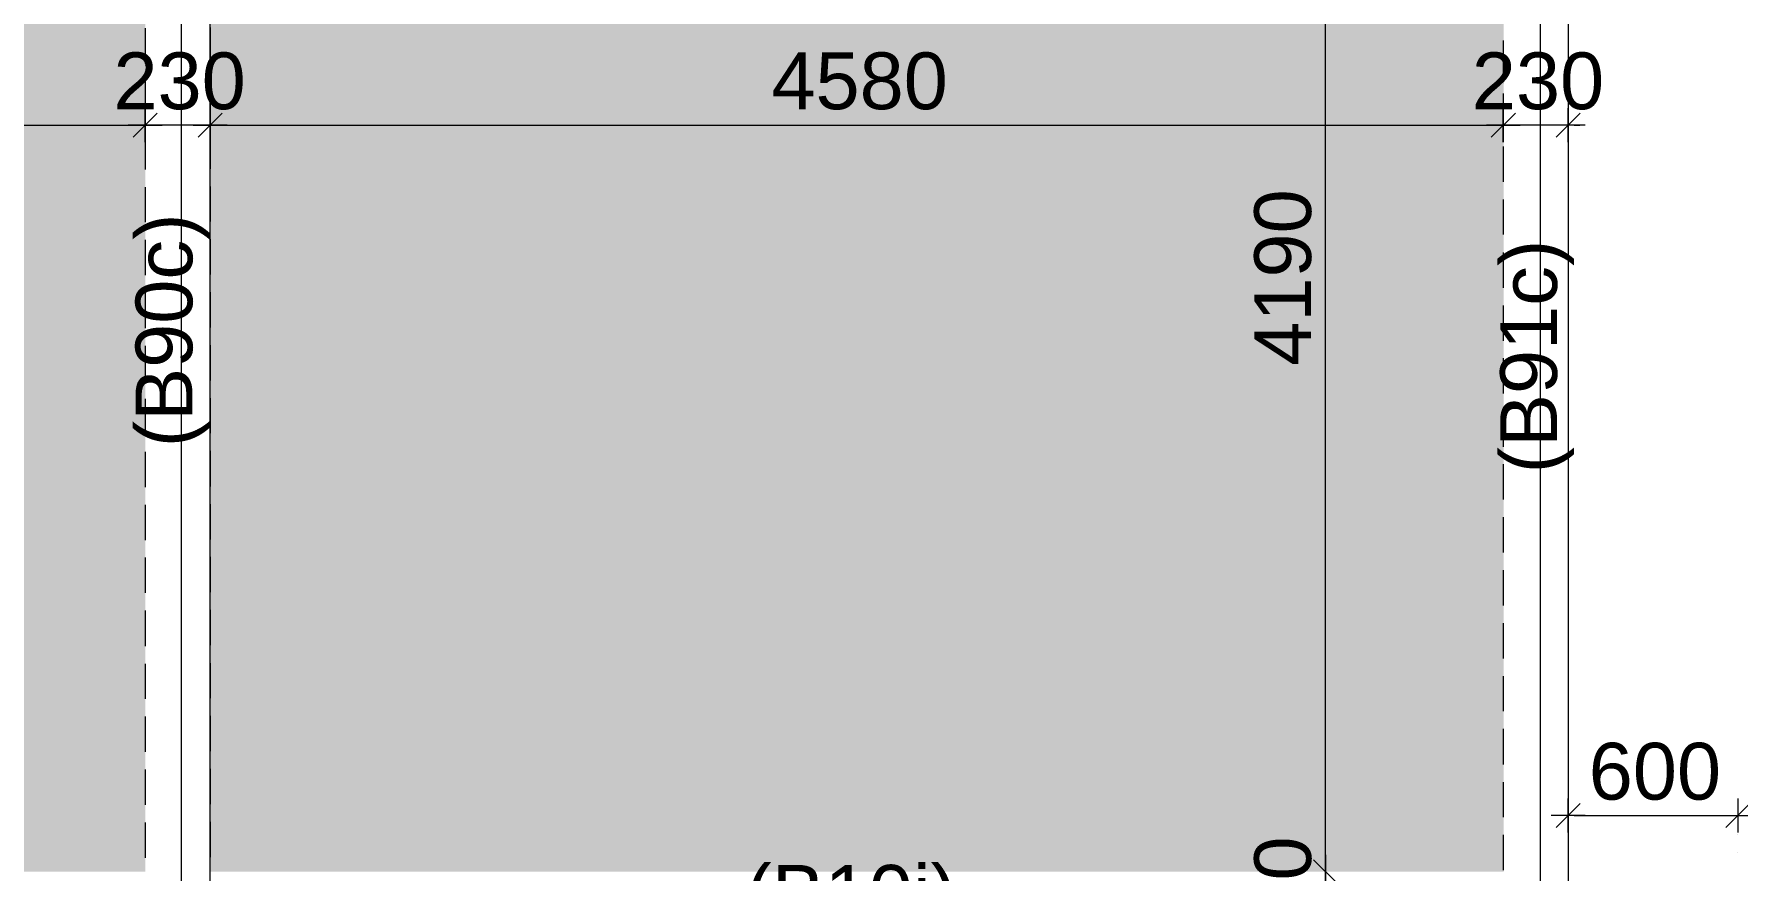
# Model space of a CAD drawing. Header units: millimetres. Extents: x -1303 to 98744, y -1303 to 90097.
# Drawn here: x 69191 to 75224, y 25190 to 28153 of the extents above; entities that cross this region are included whole.
import ezdxf

# ---------------------------------------------------------------- set-up
doc = ezdxf.new("R2010")
doc.units = ezdxf.units.MM
doc.layers.add('PDF_Geometry', color=7, linetype='Continuous')
doc.layers.add('PDF_Text', color=7, linetype='Continuous')
doc.layers.add('PDF_Solid Fills', color=192, linetype='Continuous', true_color=0xc2c0c0c0)
doc.styles.add('PDF ArialMT', font='arial.ttf')

msp = doc.modelspace()

# ---------------------------------------------------------------- hatches: boundary and pattern name
at = {"layer": 'PDF_Solid Fills', "true_color": 0x00007f}
h = msp.add_hatch(color=254, dxfattribs=at)
h.paths.add_polyline_path([(31469.30117, 29377.68079), (31469.30117, 25187.75188), (33129.31253, 25187.75188), (33129.31253, 29377.68079)], flags=0)
h.paths.add_polyline_path([(33359.25057, 25187.75188), (33359.25057, 29377.68079), (36934.25928, 29377.68079), (36934.25928, 25187.75188)], flags=0)
h.paths.add_polyline_path([(37164.2841, 25187.75188), (37164.2841, 29377.68079), (40934.27775, 29377.68079), (40934.27775, 25187.75188)], flags=0)
h.paths.add_polyline_path([(41164.30255, 25182.67534), (41164.30255, 29377.68079), (45464.24791, 29377.68079), (45464.24791, 25182.67534)], flags=0)
h.paths.add_polyline_path([(45694.27273, 29377.68079), (45694.27273, 25187.75188), (49039.2587, 25187.75188), (49039.2587, 29377.68079)], flags=0)
h.paths.add_polyline_path([(49269.28352, 25187.75188), (49269.28352, 29377.68079), (51159.31349, 29377.68079), (51159.31349, 25187.75188)], flags=0)
h.paths.add_polyline_path([(41164.30255, 21382.72041), (41164.30255, 24957.72913), (45464.24791, 24957.72913), (45464.24791, 21382.72041)], flags=0)
h.paths.add_polyline_path([(37164.2841, 24957.72913), (37164.2841, 21382.72041), (40934.27775, 21382.72041), (40934.27775, 24957.72913)], flags=0)
h.paths.add_polyline_path([(40934.27775, 19182.68898), (40934.27775, 21152.69766), (37164.2841, 21152.69766), (37164.2841, 18512.67482), (40864.28888, 18512.67482), (40864.28888, 19182.68898)], flags=0)
h.paths.add_polyline_path([(41164.30255, 21152.69766), (41164.30255, 18512.67482), (43234.25726, 18512.67482), (43234.25726, 21152.69766)], flags=0)
h.paths.add_polyline_path([(41164.30255, 18282.73679), (45464.24791, 18282.73679), (45464.24791, 15760.43508), (41164.30255, 15663.95813)], flags=0)
h.paths.add_polyline_path([(37164.2841, 18282.73679), (40934.27775, 18282.73679), (40934.27775, 15658.79481), (37164.2841, 15574.16518)], flags=0)
h.paths.add_polyline_path([(12814.30857, 29377.68079), (12814.30857, 25187.75188), (8234.23832, 25187.75188), (8234.23832, 29377.68079)], flags=0)
h.paths.add_polyline_path([(13044.24764, 25187.75188), (13044.24764, 29377.68079), (15954.23712, 29377.68079), (15954.23712, 25187.75188)], flags=0)
h.paths.add_polyline_path([(16184.2609, 29377.68079), (16184.2609, 25187.75188), (18909.25016, 25187.75188), (18909.25016, 29377.68079)], flags=0)
h.paths.add_polyline_path([(66559.28558, 25187.75188), (66559.28558, 29377.68079), (63649.29506, 29377.68079), (63649.29506, 25187.75188)], flags=0)
h.paths.add_polyline_path([(66789.30626, 25187.75188), (66789.30626, 29377.68079), (69584.28231, 29377.68079), (69584.28231, 25187.75188)], flags=0)
h.paths.add_polyline_path([(69814.31126, 29377.68079), (69814.31126, 25187.75188), (74394.29472, 25187.75188), (74394.29472, 29377.68079)], flags=0)

# ---------------------------------------------------------------- linework, layer by layer
at = {"layer": 'PDF_Geometry', "color": 9, "lineweight": 0, "true_color": 0xc0c0c0}
msp.add_lwpolyline([(73543.76698, 33926.94469), (73593.70177, 33827.08339), (73593.70177, 33926.94469), (74523.7764, 33926.94469), (74523.7764, 34597.21299), (74623.6377, 34597.21299), (74623.6377, 16267.28307), (9842.20122, 14831.96378, -0.0040587119), (9814.553, 14831.94622, -0.4141989555), (8103.90849, 16521.17195), (8103.90849, 13152.0657)], format="xyb", dxfattribs=at)
for points in [[(73593.70177, 33827.08339), (74523.7764, 33827.08339), (74523.7764, 31327.12506), (73423.59126, 31327.12506), (73423.59126, 31927.14828), (73323.72995, 31927.14828), (73323.72995, 31327.12506), (71724.23002, 31327.12506), (71724.23002, 31227.26168), (74523.7764, 31227.26168), (74523.7764, 16265.58882)], [(69713.43341, 20282.11171), (69713.43341, 32527.1715)], [(69814.1377, 20282.11171), (69814.1377, 32527.1715)]]:
    msp.add_lwpolyline(points, dxfattribs=at)
at = {"layer": 'PDF_Geometry', "color": 122, "lineweight": 0, "true_color": 0x00b88a}
for points in [[(73763.80401, 25227.02118), (73763.80401, 25207.55595), (73763.80401, 29356.94694), (73763.80401, 29337.48171)], [(74623.6377, 27770.14145), (74623.6377, 27890.31511)], [(66829.25326, 27830.22724), (66808.94297, 27830.22724), (69563.63731, 27830.22724), (69544.17415, 27830.22724)], [(69814.1377, 27830.22724), (69583.94346, 27830.22724)], [(69853.91528, 27830.22724), (69833.60086, 27830.22724), (74373.9803, 27830.22724), (74353.67415, 27830.22724)], [(74623.6377, 27830.22724), (74393.45174, 27830.22724)], [(74683.7297, 27830.22724), (74563.55398, 27830.22724)], [(74665.95252, 27872.54205), (74581.32289, 27787.91243)], [(74643.95212, 27830.22724), (74664.26654, 27830.22724)]]:
    msp.add_lwpolyline(points, dxfattribs=at)
at = {"layer": 'PDF_Geometry', "color": 157, "lineweight": 0, "true_color": 0x3f5f7f}
for points in [[(69583.94346, 28173.82435), (69583.94346, 28048.57209)], [(69814.1377, 28176.36366), (69814.1377, 28051.1114)], [(74393.45174, 28129.81736), (74393.45174, 28004.5651)], [(74623.6377, 28150.97477), (74623.6377, 28025.72251)], [(69583.94346, 27986.79205), (69583.94346, 27861.54186)], [(69814.1377, 27989.33135), (69814.1377, 27864.07909)], [(74393.45174, 27941.94001), (74393.45174, 27817.5328)], [(74623.6377, 27963.94247), (74623.6377, 27838.6902)], [(69583.94346, 27798.91469), (69583.94346, 27673.66243)], [(69814.1377, 27801.454), (69814.1377, 27676.20174)], [(74393.45174, 27754.9077), (74393.45174, 27629.65544)], [(74623.6377, 27776.06511), (74623.6377, 27650.81285)], [(69583.94346, 27611.03734), (69583.94346, 27486.6322)], [(69814.1377, 27613.57664), (69814.1377, 27489.17151)], [(74623.6377, 27588.18775), (74623.6377, 27463.78262)], [(74393.45174, 27567.03035), (74393.45174, 27442.62521)], [(69583.94346, 27424.00504), (69583.94346, 27298.75485)], [(69814.1377, 27426.54434), (69814.1377, 27301.29208)], [(74623.6377, 27401.15545), (74623.6377, 27275.90319)], [(74393.45174, 27379.99804), (74393.45174, 27254.74578)], [(69583.94346, 27236.12768), (69583.94346, 27111.72254)], [(69814.1377, 27238.66698), (69814.1377, 27114.26185)], [(74623.6377, 27213.2781), (74623.6377, 27088.87296)], [(74393.45174, 27192.12069), (74393.45174, 27066.86843)], [(69583.94346, 27049.09745), (69583.94346, 26923.84519)], [(69814.1377, 27051.63468), (69814.1377, 26926.38449)], [(74393.45174, 27005.08839), (74393.45174, 26879.8382)], [(74623.6377, 27026.24579), (74623.6377, 26900.9956)], [(69583.94346, 26861.21802), (69583.94346, 26736.81289)], [(69814.1377, 26863.75732), (69814.1377, 26739.35219)], [(74393.45174, 26817.21103), (74393.45174, 26691.95877)], [(74623.6377, 26838.36844), (74623.6377, 26713.11618)], [(69583.94346, 26674.18779), (69583.94346, 26548.93553)], [(69814.1377, 26676.72709), (69814.1377, 26551.47483)], [(74393.45174, 26630.1808), (74393.45174, 26504.92854)], [(74623.6377, 26651.33821), (74623.6377, 26526.08595)], [(69814.1377, 26488.84767), (69814.1377, 26363.59748)], [(69583.94346, 26486.31044), (69583.94346, 26361.05817)], [(74393.45174, 26442.30137), (74393.45174, 26317.05118)], [(74623.6377, 26463.45878), (74623.6377, 26338.20859)], [(69583.94346, 26299.27813), (69583.94346, 26174.02587)], [(69814.1377, 26301.81744), (69814.1377, 26176.56517)], [(74393.45174, 26254.42402), (74393.45174, 26130.01888)], [(74623.6377, 26276.42855), (74623.6377, 26151.17629)], [(69583.94346, 26111.40078), (69583.94346, 25986.14852)], [(69814.1377, 26113.94008), (69814.1377, 25988.68782)], [(74393.45174, 26067.39379), (74393.45174, 25942.14152)], [(74623.6377, 26088.55119), (74623.6377, 25963.29893)], [(69583.94346, 25923.52342), (69583.94346, 25799.11621)], [(69814.1377, 25926.06065), (69814.1377, 25801.65552)], [(74623.6377, 25900.67176), (74623.6377, 25776.26663)], [(74393.45174, 25879.51436), (74393.45174, 25755.10922)], [(69583.94346, 25736.49112), (69583.94346, 25611.23886)], [(69814.1377, 25739.03042), (69814.1377, 25613.77816)], [(74623.6377, 25713.64153), (74623.6377, 25588.38927)], [(74393.45174, 25692.48413), (74393.45174, 25567.23187)], [(69583.94346, 25548.61376), (69583.94346, 25424.20863)], [(69814.1377, 25551.15307), (69814.1377, 25426.74586)], [(74623.6377, 25525.76418), (74623.6377, 25401.35697)], [(74393.45174, 25504.60677), (74393.45174, 25380.19956)], [(69583.94346, 25361.58146), (69583.94346, 25236.3292)], [(69814.1377, 25364.12076), (69814.1377, 25238.8685)], [(74393.45174, 25317.57447), (74393.45174, 25192.32221)], [(74623.6377, 25338.73187), (74623.6377, 25213.47961)]]:
    msp.add_lwpolyline(points, dxfattribs=at)
at = {"layer": 'PDF_Geometry', "lineweight": 0}
for points in [[(69583.94346, 28103.58135), (69583.94346, 28103.58135)], [(69583.94346, 28103.58135), (69583.94346, 28103.58135)], [(69814.1377, 28103.58135), (69814.1377, 28103.58135)], [(69814.1377, 28103.58135), (69814.1377, 28103.58135)], [(74393.45174, 28103.58135), (74393.45174, 28103.58135)], [(74393.45174, 28103.58135), (74393.45174, 28103.58135)], [(74623.6377, 28103.58135), (74623.6377, 28103.58135)], [(69583.94346, 28041.80131), (69583.94346, 28041.80131)], [(69583.94346, 28041.80131), (69583.94346, 28041.80131)], [(69814.1377, 28041.80131), (69814.1377, 28041.80131)], [(69814.1377, 28041.80131), (69814.1377, 28041.80131)], [(74393.45174, 28041.80131), (74393.45174, 28041.80131)], [(74393.45174, 28041.80131), (74393.45174, 28041.80131)], [(74623.6377, 28041.80131), (74623.6377, 28041.80131)], [(69583.94346, 27979.17621), (69583.94346, 27979.17621)], [(69583.94346, 27979.17621), (69583.94346, 27979.17621)], [(69814.1377, 27979.17621), (69814.1377, 27979.17621)], [(69814.1377, 27979.17621), (69814.1377, 27979.17621)], [(74393.45174, 27979.17621), (74393.45174, 27979.17621)], [(74393.45174, 27979.17621), (74393.45174, 27979.17621)], [(74623.6377, 27979.17621), (74623.6377, 27979.17621)], [(69583.94346, 27916.55112), (69583.94346, 27916.55112)], [(69583.94346, 27916.55112), (69583.94346, 27916.55112)], [(69814.1377, 27916.55112), (69814.1377, 27916.55112)], [(69814.1377, 27916.55112), (69814.1377, 27916.55112)], [(74393.45174, 27916.55112), (74393.45174, 27916.55112)], [(74393.45174, 27916.55112), (74393.45174, 27916.55112)], [(74623.6377, 27916.55112), (74623.6377, 27916.55112)], [(69583.94346, 27830.22724), (69583.94346, 27830.22724)], [(69583.94346, 27830.22724), (69583.94346, 27830.22724)], [(69814.1377, 27830.22724), (69814.1377, 27830.22724)], [(69814.1377, 27830.22724), (69814.1377, 27830.22724)], [(74393.45174, 27830.22724), (74393.45174, 27830.22724)], [(74393.45174, 27830.22724), (74393.45174, 27830.22724)], [(74623.6377, 27830.22724), (74623.6377, 27830.22724)], [(74623.6377, 25386.12529), (74623.6377, 25386.12529)], [(75223.66506, 25386.12529), (75223.66506, 25386.12529)], [(74623.6377, 25318.42159), (74623.6377, 25318.42159)], [(75223.66506, 25318.42159), (75223.66506, 25318.42159)], [(74623.6377, 25255.79443), (74623.6377, 25255.79443)], [(75223.66506, 25255.79443), (75223.66506, 25255.79443)]]:
    msp.add_lwpolyline(points, dxfattribs=at)
at = {"layer": 'PDF_Geometry', "color": 122, "lineweight": 0, "true_color": 0x00b88a}
for points in [[(69583.94346, 27770.14145), (69583.94346, 27890.31511)], [(69814.1377, 27890.31511), (69814.1377, 27770.14145)], [(74393.45174, 27770.14145), (74393.45174, 27890.31511)], [(69644.03545, 27830.22724), (69523.85973, 27830.22724)], [(69626.25827, 27872.54205), (69541.62865, 27787.91243)], [(69754.05397, 27830.22724), (69874.2297, 27830.22724)], [(69771.82289, 27787.91243), (69856.45251, 27872.54205)], [(74453.53546, 27830.22724), (74334.211, 27830.22724)], [(74436.60954, 27872.54205), (74351.13692, 27787.91243)], [(73806.11882, 25144.93086), (73721.4892, 25229.56049)], [(73763.80401, 25127.15781), (73763.80401, 25247.33146)]]:
    msp.add_lwpolyline(points, close=True, dxfattribs=at)
at = {"layer": 'PDF_Geometry', "color": 222, "lineweight": 0, "true_color": 0xb8008a}
for points in [[(74665.95252, 25428.44011), (74581.32289, 25343.81048)], [(74623.6377, 25326.03743), (74623.6377, 25446.21109)], [(75181.35025, 25343.81048), (75265.97987, 25428.44011)], [(75223.66506, 25446.21109), (75223.66506, 25326.03743)], [(74683.7297, 25386.12529), (74563.55398, 25386.12529)], [(74643.95212, 25386.12529), (75204.2019, 25386.12529)], [(75163.58134, 25386.12529), (75283.74879, 25386.12529)]]:
    msp.add_lwpolyline(points, dxfattribs=at)

# ---------------------------------------------------------------- texts
at = {"layer": 'PDF_Text', "char_height": 201.084641, "attachment_point": 4, "style": 'PDF ArialMT'}
for s, insert in [('230', (69471.94983, 27985.73759)), ('4580', (71801.74834, 27985.73759)), ('230', (74282.15401, 27985.73759)), ('600', (74696.06434, 25541.53412))]:
    msp.add_mtext(s, dxfattribs=dict(at, insert=insert))
at = {"layer": 'PDF_Text', "char_height": 201.084641, "attachment_point": 4, "rotation": 90, "style": 'PDF ArialMT'}
for s, insert in [('4190', (73613.67036, 26978.36416)), ('230', (73613.67036, 24843.57538))]:
    msp.add_mtext(s, dxfattribs=dict(at, insert=insert))
at = {"layer": 'PDF_Text', "color": 6, "char_height": 201.084641, "attachment_point": 4, "rotation": 90, "style": 'PDF ArialMT'}
for s, insert in [('(B90c)', (69681.08531, 26690.14346)), ('(B91c)', (74513.49938, 26597.47703))]:
    msp.add_mtext(s, dxfattribs=dict(at, insert=insert))
at = {"layer": 'PDF_Text', "color": 6, "insert": (71709.56834, 25080.28113), "char_height": 201.084641, "attachment_point": 4, "style": 'PDF ArialMT'}
msp.add_mtext('(B10j)', dxfattribs=at)

doc.saveas('drawing.dxf')
